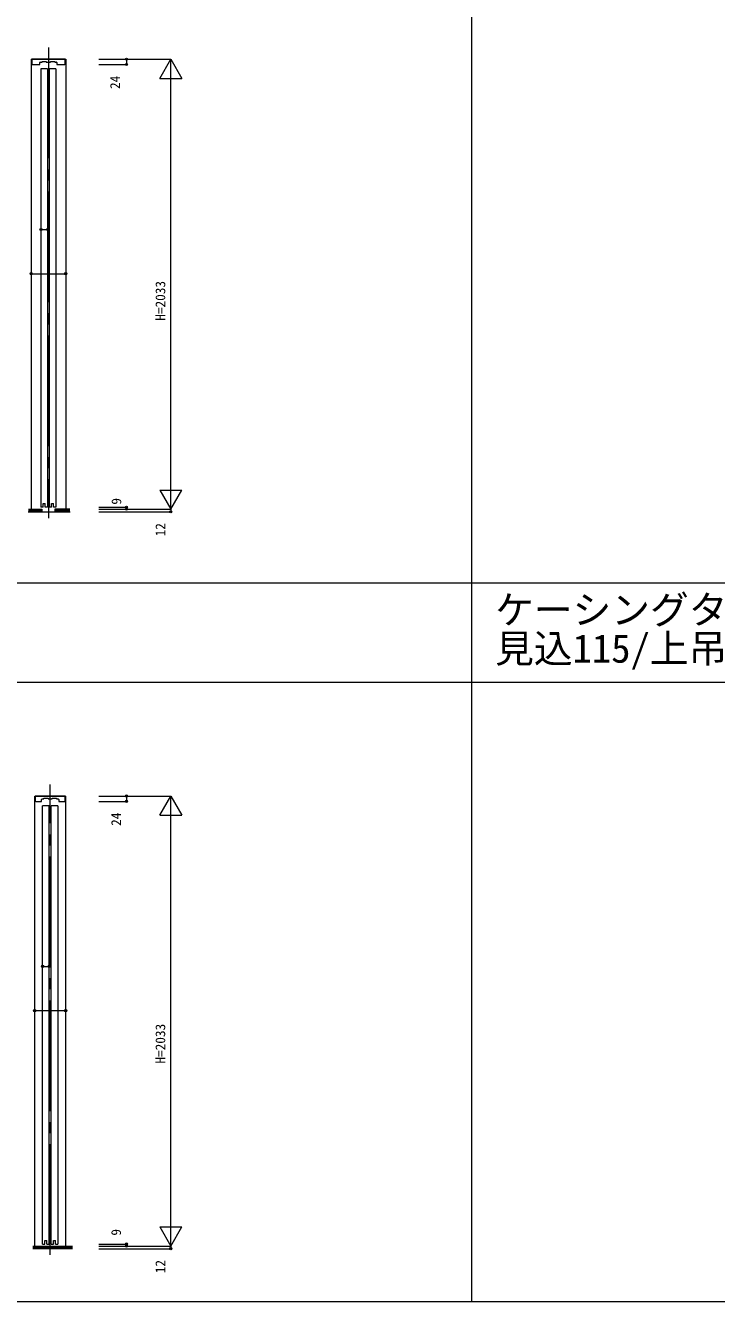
# Model space of a CAD drawing. Units: millimetres, scale not verified. Extents: x -14341 to 14341, y -10000 to 10000.
# Drawn here: x -4957 to -1834, y -10000 to -4235 of the extents above; entities that cross this region are included whole.
import ezdxf
from ezdxf.enums import TextEntityAlignment as Align

# ---------------------------------------------------------------- set-up
doc = ezdxf.new("R2010")
doc.units = ezdxf.units.MM
doc.header["$LTSCALE"] = 50
doc.linetypes.add('USER1', pattern=[13, 10, -1, 1, -1])
doc.layers.add('0-0_0', color=7, linetype='Continuous')
for name, color, linetype, lineweight in [('0-1_YKK_F1', 7, 'Continuous', 18), ('0-3_YKK_N1', 2, 'Continuous', 18), ('0-4_YKK_B1', 4, 'Continuous', 18), ('0-5_YKK_Z1', 7, 'Continuous', 18)]:
    doc.layers.add(name, color=color, linetype=linetype, lineweight=lineweight)
doc.styles.add('ＭＳ ゴシック', font='')
doc.styles.get('ＭＳ ゴシック').set_extended_font_data('MS Gothic')

msp = doc.modelspace()

# ---------------------------------------------------------------- linework, layer by layer
at = {"layer": '0-1_YKK_F1'}
for p, q in [((-2940.51, -10000), (-2940.51, 9500)), ((-14340.51, -6752.5), (8459.49, -6752.5)), ((-14340.51, -7202.5), (8459.49, -7202.5)), ((-14340.51, -10000), (14340.51, -10000))]:
    msp.add_line(p, q, dxfattribs=at)
at = {"layer": '0-3_YKK_N1'}
for p, q in [((-4625.26, -4387.5), (-4300.26, -4387.5)), ((-4625.26, -4411.5), (-4500.26, -4411.5)), ((-4500.26, -4387.5), (-4500.26, -4411.5)), ((-4350.26, -4474.1), (-4300.26, -4387.5)), ((-4300.26, -6420.5), (-4300.26, -4387.5)), ((-4300.26, -4387.5), (-4250.26, -4474.1)), ((-4350.26, -4474.1), (-4250.26, -4474.1)), ((-4887.26, -5156.88), (-4857.26, -5156.88)), ((-4931.26, -5356.88), (-4775.26, -5356.88)), ((-4350.26, -6333.9), (-4250.26, -6333.9)), ((-4350.26, -6333.9), (-4300.26, -6420.5)), ((-4300.26, -6420.5), (-4250.26, -6333.9)), ((-4625.26, -6420.5), (-4300.26, -6420.5)), ((-4625.26, -6432.5), (-4300.26, -6432.5)), ((-4300.26, -6420.5), (-4300.26, -6432.5)), ((-4625.26, -7716.69), (-4300.26, -7716.69)), ((-4500.26, -7716.69), (-4500.26, -7740.69)), ((-4350.26, -7803.3), (-4300.26, -7716.69)), ((-4300.26, -9749.69), (-4300.26, -7716.69)), ((-4300.26, -7716.69), (-4250.26, -7803.3)), ((-4625.26, -7740.69), (-4500.26, -7740.69)), ((-4350.26, -7803.3), (-4250.26, -7803.3)), ((-4879.26, -8486.07), (-4849.26, -8486.07)), ((-4915.26, -8686.07), (-4775.26, -8686.07)), ((-4350.26, -9663.09), (-4250.26, -9663.09)), ((-4350.26, -9663.09), (-4300.26, -9749.69)), ((-4300.26, -9749.69), (-4250.26, -9663.09)), ((-4625.26, -9740.69), (-4500.26, -9740.69)), ((-4500.26, -9740.69), (-4500.26, -9749.69)), ((-4625.26, -9749.69), (-4300.26, -9749.69)), ((-4625.26, -9761.69), (-4300.26, -9761.69)), ((-4300.26, -9749.69), (-4300.26, -9761.69))]:
    msp.add_line(p, q, dxfattribs=at)
msp.add_lwpolyline([(-4625.26, -6411.5), (-4500.26, -6411.5), (-4500.26, -6420.5)], dxfattribs=at)
for centre in [(-4500.26, -4387.5), (-4500.26, -4411.5), (-4887.26, -5156.88), (-4857.26, -5156.88), (-4931.26, -5356.88), (-4775.26, -5356.88), (-4500.26, -6411.5), (-4500.26, -6420.5), (-4300.26, -6432.5), (-4500.26, -7716.69), (-4500.26, -7740.69), (-4879.26, -8486.07), (-4849.26, -8486.07), (-4915.26, -8686.07), (-4775.26, -8686.07), (-4500.26, -9740.69), (-4500.26, -9749.69), (-4300.26, -9761.69)]:
    msp.add_circle(centre, 5, dxfattribs=at)
at = {"layer": '0-4_YKK_B1'}
for p, q in [((-4931.26, -4387.5), (-4931.26, -6420.5)), ((-4931.26, -4387.5), (-4775.26, -4387.5)), ((-4857.26, -4431.5), (-4887.26, -4431.5)), ((-4887.26, -4431.5), (-4887.26, -6411.5)), ((-4857.26, -4431.5), (-4857.26, -6411.5)), ((-4819.26, -4431.5), (-4849.26, -4431.5)), ((-4849.26, -4431.5), (-4849.26, -6411.5)), ((-4819.26, -4431.5), (-4819.26, -6411.5)), ((-4775.26, -4387.5), (-4775.26, -6420.5)), ((-4876.76, -6411.5), (-4876.76, -6395.5)), ((-4876.76, -6395.5), (-4867.76, -6395.5)), ((-4867.76, -6411.5), (-4867.76, -6395.5)), ((-4838.76, -6411.5), (-4838.76, -6395.5)), ((-4838.76, -6395.5), (-4829.76, -6395.5)), ((-4829.76, -6411.5), (-4829.76, -6395.5)), ((-4876.76, -6411.5), (-4887.26, -6411.5)), ((-4857.26, -6411.5), (-4867.76, -6411.5)), ((-4838.76, -6411.5), (-4849.26, -6411.5)), ((-4819.26, -6411.5), (-4829.76, -6411.5)), ((-4915.26, -9749.69), (-4915.26, -7716.69)), ((-4915.26, -7716.69), (-4775.26, -7716.69)), ((-4775.26, -9749.49), (-4775.26, -7716.69)), ((-4849.26, -7760.69), (-4879.26, -7760.69)), ((-4879.26, -9740.69), (-4879.26, -7760.69)), ((-4849.26, -9740.69), (-4849.26, -7760.69)), ((-4811.26, -7760.69), (-4841.26, -7760.69)), ((-4841.26, -9740.69), (-4841.26, -7760.69)), ((-4811.26, -7760.69), (-4811.26, -9740.69)), ((-4879.26, -9740.69), (-4868.76, -9740.69)), ((-4868.76, -9740.69), (-4868.76, -9724.69)), ((-4868.76, -9724.69), (-4859.76, -9724.69)), ((-4859.76, -9740.69), (-4859.76, -9724.69)), ((-4859.76, -9740.69), (-4849.26, -9740.69)), ((-4841.26, -9740.69), (-4830.76, -9740.69)), ((-4830.76, -9740.69), (-4830.76, -9724.69)), ((-4830.76, -9724.69), (-4821.76, -9724.69)), ((-4821.76, -9740.69), (-4821.76, -9724.69)), ((-4821.76, -9740.69), (-4811.26, -9740.69))]:
    msp.add_line(p, q, dxfattribs=at)
for points in [[(-4777.76, -4409.5), (-4777.76, -4387.5), (-4928.76, -4387.5), (-4928.76, -4409.5)], [(-4926.76, -4411.5), (-4892.46, -4411.5), (-4891.96, -4411), (-4891.96, -4402.3)], [(-4889.96, -4400.3), (-4881.76, -4400.3), (-4881.76, -4397.5), (-4862.76, -4397.5), (-4862.76, -4400.3), (-4843.76, -4400.3), (-4843.76, -4397.5), (-4824.76, -4397.5), (-4824.76, -4400.3), (-4816.56, -4400.3)], [(-4814.56, -4402.3), (-4814.56, -4411), (-4814.06, -4411.5), (-4779.76, -4411.5)], [(-4777.76, -7738.69), (-4777.76, -7716.69), (-4912.76, -7716.69), (-4912.76, -7738.69)], [(-4910.76, -7740.69), (-4884.46, -7740.69), (-4883.96, -7740.19), (-4883.96, -7731.49)], [(-4881.96, -7729.49), (-4873.76, -7729.49), (-4873.76, -7726.69), (-4854.76, -7726.69), (-4854.76, -7729.49), (-4835.76, -7729.49), (-4835.76, -7726.69), (-4816.76, -7726.69), (-4816.76, -7729.49), (-4808.56, -7729.49)], [(-4806.56, -7731.49), (-4806.56, -7740.19), (-4806.06, -7740.69), (-4779.76, -7740.69)]]:
    msp.add_lwpolyline(points, dxfattribs=at)
for centre, start, end in [((-4926.76, -4409.5), 180.00001, 270.00001), ((-4889.96, -4402.3), 90, 180), ((-4816.56, -4402.3), 0, 90), ((-4779.76, -4409.5), 270, 0), ((-4910.76, -7738.69), 180.00001, 270.00001), ((-4881.96, -7731.49), 90, 180), ((-4808.56, -7731.49), 0, 90), ((-4779.76, -7738.69), 270, 0)]:
    msp.add_arc(centre, 2, start, end, dxfattribs=at)
at = {"layer": '0-5_YKK_Z1', "linetype": 'USER1'}
for p, q in [((-4853.26, -4335.34), (-4853.26, -6460.52)), ((-4845.34, -9789.72), (-4845.34, -7664.53))]:
    msp.add_line(p, q, dxfattribs=at)
at = {"layer": '0-5_YKK_Z1'}
for p, q in [((-4944.47, -6432.5), (-4755.37, -6432.5)), ((-4943.47, -6423.5), (-4882.26, -6423.5)), ((-4943.47, -6426.5), (-4882.26, -6426.5)), ((-4943.47, -6429.5), (-4882.26, -6429.5)), ((-4824.26, -6420.5), (-4824.26, -6432.5)), ((-4756.37, -6420.5), (-4824.26, -6420.5)), ((-4756.37, -6423.5), (-4824.26, -6423.5)), ((-4756.37, -6426.5), (-4824.26, -6426.5)), ((-4756.37, -6429.5), (-4824.26, -6429.5)), ((-4923.96, -9749.69), (-4745.14, -9749.69)), ((-4923.96, -9752.69), (-4745.14, -9752.69)), ((-4923.96, -9755.69), (-4745.14, -9755.69)), ((-4923.96, -9758.69), (-4745.14, -9758.69)), ((-4745.14, -9761.89), (-4923.96, -9761.89))]:
    msp.add_line(p, q, dxfattribs=at)
msp.add_lwpolyline([(-4943.47, -6420.5), (-4882.26, -6420.5), (-4882.26, -6432.5)], dxfattribs=at)

# ---------------------------------------------------------------- texts
at = {"layer": '0-0_0', "style": 'ＭＳ ゴシック'}
for s, p in [('ケーシングタイプ3方枠', (-2834.51, -6977.5)), ('見込115/上吊りタイプ', (-2834.51, -7152.5))]:
    msp.add_text(s, height=128.3, dxfattribs=at).set_placement(p, align=Align.BOTTOM_LEFT)
at = {"layer": '0-3_YKK_N1', "color": 7, "style": 'ＭＳ ゴシック'}
for s, p in [('24', (-4517.13, -4522.03)), ('H=2033', (-4312.26, -5569)), ('9', (-4511.01, -6399.99)), ('12', (-4312.26, -6543.16)), ('24', (-4512.26, -7851.22)), ('H=2033', (-4312.26, -8925.16)), ('9', (-4512.26, -9702.54)), ('12', (-4312.26, -9872.35))]:
    msp.add_text(s, height=43.99, rotation=90, dxfattribs=at).set_placement(p, align=Align.BOTTOM_LEFT)

doc.saveas('drawing.dxf')
